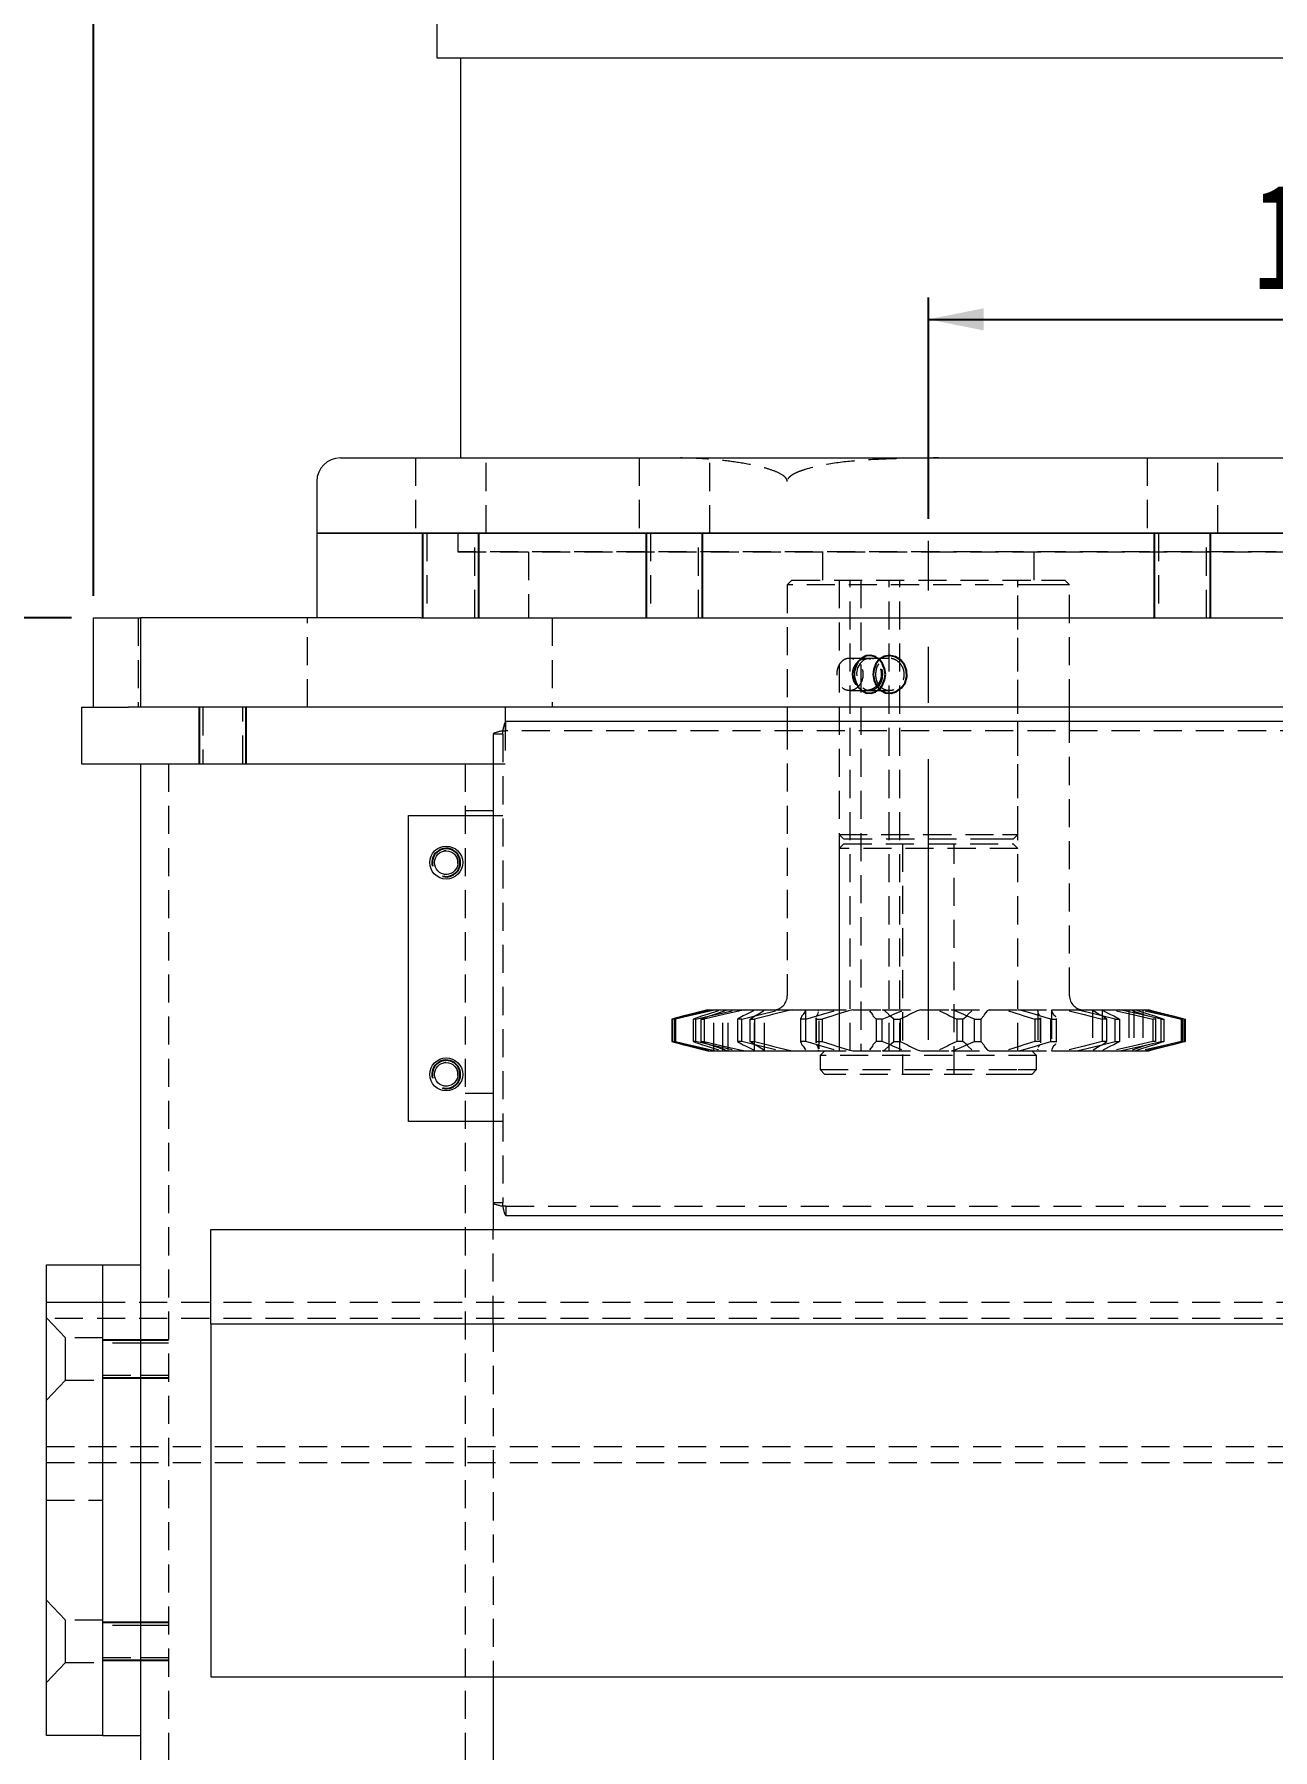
# Model space of a CAD drawing. Header units: millimetres. Extents: x 0 to 3953, y 1 to 2793.
# Drawn here: x 2744.6 to 3007.8, y 1405.1 to 1769.6 of the extents above; entities that cross this region are included whole.
import ezdxf

# ---------------------------------------------------------------- set-up
doc = ezdxf.new("R2010")
doc.units = ezdxf.units.MM
doc.header["$LTSCALE"] = 4.7
doc.linetypes.add('CENTERX2', pattern=[20.32, 12.7, -2.54, 2.54, -2.54])
doc.linetypes.add('HIDDEN', pattern=[1.905, 1.27, -0.635])
doc.layers.add('D', color=1, linetype='Continuous')
doc.layers.add('SLD-0', color=7, linetype='Continuous', lineweight=15)
doc.styles.add('SLDTEXTSTYLE1', font='TXT', dxfattribs={"width": 0.75})
doc.dimstyles.new('SLDDIMSTYLE0', dxfattribs={"dimtxt": 22.38375, "dimasz": 11.75, "dimexe": 0, "dimexo": 0.0625, "dimgap": 5.595937, "dimtad": 1, "dimrnd": 1e-09, "dimzin": 12, "dimdsep": 46, "dimtxsty": 'SLDTEXTSTYLE1', "dimsah": 1, "dimcen": 0.09, "dimadec": 0, "dimazin": 3, "dimtfac": 1, "dimtofl": 0, "dimtmove": 0, "dimatfit": 3, "dimfxl": 0, "dimfrac": 2, "dimtolj": 1, "dimtzin": 12, "dimarcsym": 0})

# ---------------------------------------------------------------- blocks, each defined once
blk = doc.blocks.new('_D_5')
at = {"layer": 'D'}
blk.add_line((3227.15, 1387.36), (2812.15, 1387.36), dxfattribs=at)
for points in [[(2812.15, 1387.36), (2823.9, 1385.01), (2823.9, 1389.71)], [(3227.15, 1387.36), (3215.4, 1389.71), (3215.4, 1385.01)]]:
    blk.add_solid(points, dxfattribs=at)
at = {"layer": 'D', "insert": (3009.51, 1416.22), "char_height": 22.384, "attachment_point": 1, "style": 'SLDTEXTSTYLE1'}
blk.add_mtext('415', dxfattribs=at)
blk = doc.blocks.new('_D_6')
at = {"layer": 'D'}
for p, q in [((2757.15, 1650.25), (2757.15, 2121.39)), ((3282.15, 1650.25), (3282.15, 2121.39)), ((3282.15, 2116.73), (2757.15, 2116.73))]:
    blk.add_line(p, q, dxfattribs=at)
for points in [[(2757.15, 2116.73), (2768.9, 2114.38), (2768.9, 2119.08)], [(3282.15, 2116.73), (3270.4, 2119.08), (3270.4, 2114.38)]]:
    blk.add_solid(points, dxfattribs=at)
at = {"layer": 'D', "insert": (2996.99, 2145.58), "char_height": 22.384, "attachment_point": 1, "style": 'SLDTEXTSTYLE1'}
blk.add_mtext('525', dxfattribs=at)
blk = doc.blocks.new('_D_7')
at = {"layer": 'D'}
for p, q in [((2934.65, 1666.65), (2934.65, 1713.67)), ((3104.65, 1606.65), (3104.65, 1713.67)), ((2934.65, 1709.02), (3104.65, 1709.02))]:
    blk.add_line(p, q, dxfattribs=at)
for points in [[(2934.65, 1709.02), (2946.4, 1706.67), (2946.4, 1711.37)], [(3104.65, 1709.02), (3092.9, 1711.37), (3092.9, 1706.67)]]:
    blk.add_solid(points, dxfattribs=at)
at = {"layer": 'D', "insert": (3003.55, 1737.87), "char_height": 22.384, "attachment_point": 1, "style": 'SLDTEXTSTYLE1'}
blk.add_mtext('170', dxfattribs=at)
blk = doc.blocks.new('_D_8')
at = {"layer": 'D'}
for p, q in [((2752.5, 1645.59), (2474.1, 1645.59)), ((2478.75, 1645.59), (2478.75, 384.59)), ((2607.5, 384.59), (2474.1, 384.59))]:
    blk.add_line(p, q, dxfattribs=at)
for points in [[(2478.75, 1645.59), (2476.4, 1633.84), (2481.1, 1633.84)], [(2478.75, 384.59), (2481.1, 396.34), (2476.4, 396.34)]]:
    blk.add_solid(points, dxfattribs=at)
at = {"layer": 'D', "insert": (2449.9, 982.01), "char_height": 22.384, "attachment_point": 1, "rotation": 90, "style": 'SLDTEXTSTYLE1'}
blk.add_mtext('1261', dxfattribs=at)

msp = doc.modelspace()

# ---------------------------------------------------------------- linework, layer by layer
at = {"color": 7, "linetype": 'Continuous', "lineweight": 15}
for p, q in [((2830.191, 1785.193), (2830.191, 1764.593)), ((2830.191, 1764.593), (3068.191, 1764.593)), ((2835.191, 1764.593), (2835.191, 1679.593)), ((2809.652, 1679.593), (3059.427, 1679.593)), ((2804.652, 1674.593), (2804.652, 1663.593)), ((2804.652, 1663.593), (2804.652, 1645.593)), ((3042.427, 1663.593), (2804.652, 1663.593)), ((2804.652, 1663.593), (2934.652, 1663.593)), ((2934.652, 1663.593), (3064.652, 1663.593)), ((2757.152, 1626.593), (2757.152, 1645.593)), ((2757.152, 1645.593), (2767.152, 1645.593)), ((2767.152, 1645.593), (2767.152, 1626.593)), ((2826.745, 1645.593), (2767.152, 1645.593)), ((2826.745, 1645.593), (2934.652, 1645.593)), ((2934.652, 1645.593), (3042.558, 1645.593)), ((2754.652, 1626.593), (2754.652, 1614.593)), ((2754.652, 1626.593), (2764.652, 1626.593)), ((2767.152, 1626.593), (2764.652, 1626.593)), ((2827.326, 1626.593), (2767.152, 1626.593)), ((2845.831, 1626.593), (2827.326, 1626.593)), ((2844.652, 1626.593), (2844.652, 1623.366)), ((3023.473, 1626.593), (2845.831, 1626.593)), ((2904.652, 1626.593), (2904.652, 1623.593)), ((2964.652, 1623.593), (2964.652, 1626.593)), ((3194.445, 1623.593), (2844.859, 1623.593)), ((2842.152, 1620.886), (2842.152, 1521.3)), ((2754.652, 1614.593), (2842.152, 1614.593)), ((2767.152, 1614.593), (2767.152, 1222.593)), ((2824.152, 1538.593), (2824.152, 1603.593)), ((2824.152, 1603.593), (2842.152, 1603.593)), ((2842.152, 1538.593), (2824.152, 1538.593)), ((2842.152, 1521.3), (2842.152, 1515.593)), ((2844.859, 1518.593), (3194.445, 1518.593)), ((2782.152, 1515.593), (3257.152, 1515.593)), ((2782.152, 1495.593), (2782.152, 1515.593)), ((2747.152, 1508.093), (2759.152, 1508.093)), ((2747.152, 1503.093), (2747.152, 1508.093)), ((2759.152, 1408.093), (2759.152, 1508.093)), ((2759.152, 1508.093), (2767.152, 1508.093)), ((2747.152, 1413.093), (2747.152, 1503.093)), ((2759.152, 1413.093), (2759.152, 1503.093)), ((2782.152, 1495.593), (3257.152, 1495.593)), ((2782.152, 1495.593), (2782.152, 1420.593)), ((2782.152, 1420.593), (3257.152, 1420.593)), ((2842.152, 1420.593), (2842.152, 1297.593)), ((2747.152, 1408.093), (2747.152, 1413.093)), ((2759.152, 1408.093), (2747.152, 1408.093)), ((2759.152, 1408.093), (2767.152, 1408.093))]:
    msp.add_line(p, q, dxfattribs=at)
at = {"color": 7, "linetype": 'HIDDEN', "lineweight": 0}
for p, q in [((2825.613, 1679.593), (2825.613, 1663.593)), ((2840.613, 1663.593), (2840.613, 1679.593)), ((2873.162, 1679.593), (2873.162, 1663.593)), ((2888.162, 1663.593), (2888.162, 1679.593)), ((2981.141, 1679.593), (2981.141, 1663.593)), ((2996.141, 1663.593), (2996.141, 1679.593)), ((2828.013, 1663.593), (2828.013, 1645.593)), ((2834.652, 1663.593), (2834.652, 1659.593)), ((2834.652, 1663.593), (2834.652, 1659.593)), ((2838.213, 1645.593), (2838.213, 1663.593)), ((2875.562, 1663.593), (2875.562, 1645.593)), ((2885.762, 1645.593), (2885.762, 1663.593)), ((2983.541, 1663.593), (2983.541, 1645.593)), ((2993.741, 1645.593), (2993.741, 1663.593)), ((3017.555, 1659.593), (2834.652, 1659.593)), ((2834.652, 1659.593), (2934.652, 1659.593)), ((2849.652, 1659.593), (2849.652, 1645.593)), ((2912.152, 1659.593), (2912.152, 1653.593)), ((2934.652, 1659.593), (3034.652, 1659.593)), ((2957.152, 1653.593), (2957.152, 1659.593)), ((2905.652, 1653.593), (2904.652, 1652.593)), ((2959.523, 1652.593), (2904.652, 1652.593)), ((2904.652, 1652.593), (2904.652, 1626.593)), ((2905.652, 1653.593), (2958.694, 1653.593)), ((2915.652, 1653.593), (2915.652, 1553.593)), ((2915.652, 1653.593), (2915.652, 1599.593)), ((2918.036, 1553.593), (2918.036, 1653.593)), ((2920.256, 1653.593), (2920.256, 1553.593)), ((2926.327, 1553.593), (2926.327, 1653.593)), ((2928.547, 1553.593), (2928.547, 1653.593)), ((2953.652, 1553.593), (2953.652, 1653.593)), ((2953.652, 1599.593), (2953.652, 1653.593)), ((2958.694, 1653.593), (2963.652, 1653.593)), ((2964.652, 1652.593), (2959.523, 1652.593)), ((2964.652, 1652.593), (2963.652, 1653.593)), ((2964.652, 1626.593), (2964.652, 1652.593)), ((2766.652, 1645.593), (2766.652, 1626.593)), ((2802.652, 1626.593), (2802.652, 1645.593)), ((2854.652, 1645.593), (2854.652, 1626.593)), ((2922.182, 1636.993), (2917.876, 1636.993)), ((2926.326, 1636.993), (2922.182, 1636.993)), ((2917.876, 1630.193), (2922.182, 1630.193)), ((2922.182, 1630.193), (2926.323, 1630.193)), ((2780.402, 1626.593), (2780.402, 1614.593)), ((2788.902, 1614.593), (2788.902, 1626.593)), ((2844.652, 1623.366), (2844.652, 1614.593)), ((2844.859, 1621.593), (2844.859, 1623.593)), ((2904.652, 1623.593), (2904.652, 1565.305)), ((2964.652, 1565.305), (2964.652, 1623.593)), ((2844.152, 1620.886), (2842.152, 1620.886)), ((2844.152, 1621.593), (2844.859, 1621.593)), ((2844.152, 1620.886), (2844.152, 1621.593)), ((2844.152, 1620.886), (2844.152, 1521.3)), ((3194.445, 1621.593), (2844.859, 1621.593)), ((2773.152, 1614.593), (2773.152, 1159.632)), ((2836.152, 1614.593), (2836.152, 447.593)), ((2842.152, 1614.593), (2844.652, 1614.593)), ((2842.152, 1604.593), (2836.152, 1604.593)), ((2842.152, 1603.593), (2844.152, 1603.593)), ((2915.652, 1599.593), (2950.403, 1599.593)), ((2915.652, 1599.593), (2916.652, 1598.593)), ((2916.652, 1597.593), (2915.652, 1596.593)), ((2953.652, 1596.593), (2915.652, 1596.593)), ((2915.652, 1596.593), (2915.652, 1553.593)), ((2949.574, 1598.593), (2916.652, 1598.593)), ((2916.652, 1597.593), (2952.652, 1597.593)), ((2929.152, 1597.593), (2929.152, 1548.593)), ((2940.152, 1548.593), (2940.152, 1597.593)), ((2952.652, 1598.593), (2949.574, 1598.593)), ((2950.403, 1599.593), (2953.652, 1599.593)), ((2952.652, 1598.593), (2953.652, 1599.593)), ((2953.652, 1596.593), (2952.652, 1597.593)), ((2953.652, 1553.593), (2953.652, 1596.593)), ((2831.652, 1591.143), (2832.345, 1591.109)), ((2882.685, 1561), (2880.106, 1560.321)), ((2880.106, 1560.321), (2880.106, 1555.577)), ((2880.268, 1560.321), (2880.106, 1560.321)), ((2880.268, 1560.321), (2883.146, 1561)), ((2880.268, 1555.577), (2880.268, 1560.321)), ((2880.66, 1560.321), (2883.124, 1561)), ((2880.66, 1560.321), (2880.912, 1560.321)), ((2880.66, 1555.577), (2880.66, 1560.321)), ((2883.846, 1561), (2880.912, 1560.321)), ((2880.912, 1560.321), (2880.912, 1555.577)), ((2883.865, 1561.304), (2882.685, 1561)), ((2883.124, 1561), (2884.269, 1561.304)), ((2883.146, 1561), (2884.399, 1561.304)), ((2885.106, 1561.304), (2883.846, 1561)), ((2886.944, 1562.099), (2883.865, 1561.304)), ((2884.269, 1561.304), (2887.225, 1562.099)), ((2884.399, 1561.304), (2887.79, 1562.099)), ((2886.611, 1561), (2884.639, 1560.321)), ((2884.639, 1560.321), (2884.639, 1555.577)), ((2885.199, 1560.321), (2884.639, 1560.321)), ((2888.55, 1562.099), (2885.106, 1561.304)), ((2885.199, 1560.321), (2888.211, 1561)), ((2885.199, 1555.577), (2885.199, 1560.321)), ((2886.337, 1560.321), (2888.145, 1561)), ((2886.337, 1560.321), (2886.979, 1560.321)), ((2886.337, 1555.577), (2886.337, 1560.321)), ((2887.595, 1561.304), (2886.611, 1561)), ((2887.74, 1562.305), (2886.944, 1562.099)), ((2889.98, 1561), (2886.979, 1560.321)), ((2886.979, 1560.321), (2886.979, 1555.577)), ((2887.225, 1562.099), (2887.969, 1562.305)), ((2890.009, 1562.099), (2887.595, 1561.304)), ((2887.74, 1562.305), (2887.969, 1562.305)), ((2887.969, 1562.305), (2889.528, 1562.305)), ((2888.145, 1561), (2889.071, 1561.304)), ((2888.211, 1561), (2889.449, 1561.304)), ((2889.528, 1562.305), (2888.55, 1562.099)), ((2889.049, 1553.593), (2889.049, 1562.305)), ((2889.071, 1561.304), (2891.302, 1562.099)), ((2889.449, 1561.304), (2892.942, 1562.099)), ((2889.528, 1562.305), (2891.772, 1562.305)), ((2891.198, 1561.304), (2889.98, 1561)), ((2890.984, 1553.593), (2890.984, 1562.305)), ((2894.668, 1562.099), (2891.198, 1561.304)), ((2891.302, 1562.099), (2891.772, 1562.305)), ((2891.772, 1562.305), (2895.733, 1562.305)), ((2892.078, 1553.593), (2892.078, 1562.305)), ((2895.24, 1561), (2894.068, 1560.321)), ((2894.068, 1560.321), (2894.068, 1555.577)), ((2894.971, 1560.321), (2894.068, 1560.321)), ((2895.733, 1562.305), (2894.668, 1562.099)), ((2894.971, 1560.321), (2897.821, 1561)), ((2894.971, 1555.577), (2894.971, 1560.321)), ((2895.931, 1561.304), (2895.24, 1561)), ((2895.733, 1562.305), (2899.772, 1562.305)), ((2897.443, 1562.099), (2895.931, 1561.304)), ((2896.743, 1560.321), (2897.719, 1561)), ((2896.743, 1560.321), (2897.712, 1560.321)), ((2896.743, 1555.577), (2896.743, 1560.321)), ((2897.693, 1553.593), (2897.693, 1562.305)), ((2900.487, 1561), (2897.712, 1560.321)), ((2897.712, 1560.321), (2897.712, 1555.577)), ((2897.719, 1561), (2898.334, 1561.304)), ((2897.821, 1561), (2898.923, 1561.304)), ((2898.334, 1561.304), (2899.623, 1562.099)), ((2898.923, 1561.304), (2902.177, 1562.099)), ((2899.623, 1562.099), (2899.772, 1562.305)), ((2899.772, 1562.305), (2905.748, 1562.305)), ((2899.775, 1553.593), (2899.775, 1562.305)), ((2901.543, 1561.304), (2900.487, 1561)), ((2904.7, 1562.099), (2901.543, 1561.304)), ((2905.748, 1562.305), (2904.7, 1562.099)), ((2905.748, 1562.305), (2911.186, 1562.305)), ((2907.431, 1560.498), (2907.431, 1555.4)), ((2907.469, 1560.321), (2907.469, 1555.577)), ((2908.628, 1560.321), (2907.469, 1560.321)), ((2907.726, 1561), (2907.536, 1560.498)), ((2908.057, 1561.304), (2907.726, 1561)), ((2908.52, 1562.099), (2908.057, 1561.304)), ((2908.52, 1562.099), (2908.52, 1553.799)), ((2908.628, 1560.321), (2911.037, 1561)), ((2908.628, 1555.577), (2908.628, 1560.321)), ((2910.747, 1560.631), (2910.747, 1555.267)), ((2910.86, 1560.321), (2910.882, 1560.631)), ((2910.86, 1560.321), (2912.061, 1560.321)), ((2910.86, 1555.577), (2910.86, 1560.321)), ((2910.908, 1561), (2911.153, 1561.304)), ((2911.037, 1561), (2911.894, 1561.304)), ((2911.153, 1561.304), (2911.315, 1561.89)), ((2911.373, 1562.099), (2911.186, 1562.305)), ((2911.186, 1562.305), (2918.592, 1562.305)), ((2911.405, 1554.008), (2911.405, 1561.89)), ((2911.894, 1561.304), (2914.591, 1562.099)), ((2914.338, 1561), (2912.061, 1560.321)), ((2912.061, 1560.321), (2912.061, 1555.577)), ((2915.129, 1561.304), (2914.338, 1561)), ((2917.664, 1562.099), (2915.129, 1561.304)), ((2918.592, 1562.305), (2917.664, 1562.099)), ((2918.592, 1562.305), (2924.898, 1562.305)), ((2922.154, 1562.099), (2922.786, 1561.304)), ((2922.786, 1561.304), (2922.848, 1561)), ((2922.848, 1561), (2923.531, 1560.321)), ((2923.531, 1560.321), (2923.531, 1555.577)), ((2924.832, 1560.321), (2923.531, 1560.321)), ((2924.832, 1560.321), (2926.564, 1561)), ((2924.832, 1555.577), (2924.832, 1560.321)), ((2925.401, 1562.099), (2924.898, 1562.305)), ((2924.898, 1562.305), (2933.008, 1562.305)), ((2926.271, 1561.304), (2925.401, 1562.099)), ((2926.421, 1561), (2926.271, 1561.304)), ((2927.307, 1560.321), (2926.421, 1561)), ((2926.564, 1561), (2927.093, 1561.304)), ((2927.093, 1561.304), (2928.969, 1562.099)), ((2927.307, 1560.321), (2928.622, 1560.321)), ((2927.307, 1555.577), (2927.307, 1560.321)), ((2930.178, 1561), (2928.622, 1560.321)), ((2928.622, 1560.321), (2928.622, 1555.577)), ((2930.626, 1561.304), (2930.178, 1561)), ((2932.291, 1562.099), (2930.626, 1561.304)), ((2933.008, 1562.305), (2932.291, 1562.099)), ((2933.008, 1562.305), (2939.564, 1562.305)), ((2937.012, 1562.099), (2938.678, 1561.304)), ((2938.678, 1561.304), (2939.126, 1561)), ((2939.126, 1561), (2940.681, 1560.321)), ((2940.335, 1562.099), (2939.564, 1562.305)), ((2939.564, 1562.305), (2947.585, 1562.305)), ((2942.21, 1561.304), (2940.335, 1562.099)), ((2940.681, 1560.321), (2940.681, 1555.577)), ((2941.997, 1560.321), (2940.681, 1560.321)), ((2941.997, 1560.321), (2942.882, 1561)), ((2941.997, 1555.577), (2941.997, 1560.321)), ((2942.74, 1561), (2942.21, 1561.304)), ((2944.472, 1560.321), (2942.74, 1561)), ((2942.882, 1561), (2943.032, 1561.304)), ((2943.032, 1561.304), (2943.903, 1562.099)), ((2944.472, 1560.321), (2945.773, 1560.321)), ((2944.472, 1555.577), (2944.472, 1560.321)), ((2946.455, 1561), (2945.773, 1560.321)), ((2945.773, 1560.321), (2945.773, 1555.577)), ((2946.517, 1561.304), (2946.455, 1561)), ((2947.149, 1562.099), (2946.517, 1561.304)), ((2947.585, 1562.305), (2947.149, 1562.099)), ((2947.585, 1562.305), (2953.749, 1562.305)), ((2951.639, 1562.099), (2954.174, 1561.304)), ((2954.712, 1562.099), (2953.749, 1562.305)), ((2953.749, 1562.305), (2960.896, 1562.305)), ((2954.174, 1561.304), (2954.965, 1561)), ((2957.409, 1561.304), (2954.712, 1562.099)), ((2954.965, 1561), (2957.242, 1560.321)), ((2957.242, 1560.321), (2957.242, 1555.577)), ((2958.443, 1560.321), (2957.242, 1560.321)), ((2958.267, 1561), (2957.409, 1561.304)), ((2957.898, 1561.89), (2957.898, 1554.008)), ((2957.988, 1561.89), (2957.931, 1562.099)), ((2958.151, 1561.304), (2958.082, 1561.552)), ((2958.396, 1561), (2958.151, 1561.304)), ((2960.676, 1560.321), (2958.267, 1561)), ((2958.443, 1560.321), (2958.421, 1560.631)), ((2958.443, 1555.577), (2958.443, 1560.321)), ((2958.556, 1555.267), (2958.556, 1560.631)), ((2960.676, 1560.321), (2961.835, 1560.321)), ((2960.676, 1555.577), (2960.676, 1560.321)), ((2960.896, 1562.305), (2960.783, 1562.099)), ((2960.783, 1562.099), (2961.247, 1561.304)), ((2960.783, 1562.099), (2960.783, 1553.799)), ((2960.896, 1562.305), (2966.065, 1562.305)), ((2961.247, 1561.304), (2961.577, 1561)), ((2961.577, 1561), (2961.644, 1560.826)), ((2961.767, 1560.498), (2961.835, 1560.321)), ((2961.835, 1560.321), (2961.835, 1555.577)), ((2961.872, 1555.4), (2961.872, 1560.498)), ((2964.603, 1562.099), (2967.76, 1561.304)), ((2967.126, 1562.099), (2966.065, 1562.305)), ((2966.065, 1562.305), (2971.638, 1562.305)), ((2970.381, 1561.304), (2967.126, 1562.099)), ((2967.76, 1561.304), (2968.816, 1561)), ((2968.816, 1561), (2971.591, 1560.321)), ((2969.529, 1562.305), (2969.529, 1553.593)), ((2970.969, 1561.304), (2969.68, 1562.099)), ((2971.482, 1561), (2970.381, 1561.304)), ((2971.585, 1561), (2970.969, 1561.304)), ((2974.332, 1560.321), (2971.482, 1561)), ((2972.56, 1560.321), (2971.585, 1561)), ((2971.591, 1560.321), (2971.591, 1555.577)), ((2972.56, 1560.321), (2971.591, 1560.321)), ((2971.61, 1562.305), (2971.61, 1553.593)), ((2971.638, 1562.305), (2971.86, 1562.099)), ((2971.638, 1562.305), (2975.306, 1562.305)), ((2971.86, 1562.099), (2973.373, 1561.304)), ((2972.56, 1555.577), (2972.56, 1560.321)), ((2973.373, 1561.304), (2974.064, 1561)), ((2974.064, 1561), (2975.236, 1560.321)), ((2974.332, 1560.321), (2975.236, 1560.321)), ((2974.332, 1555.577), (2974.332, 1560.321)), ((2974.635, 1562.099), (2978.105, 1561.304)), ((2975.236, 1560.321), (2975.236, 1555.577)), ((2976.361, 1562.099), (2975.306, 1562.305)), ((2975.306, 1562.305), (2978.759, 1562.305)), ((2979.855, 1561.304), (2976.361, 1562.099)), ((2977.225, 1562.305), (2977.225, 1553.593)), ((2980.232, 1561.304), (2978.001, 1562.099)), ((2978.105, 1561.304), (2979.323, 1561)), ((2978.319, 1562.305), (2978.319, 1553.593)), ((2978.739, 1562.305), (2980.567, 1562.305)), ((2978.759, 1562.305), (2979.295, 1562.099)), ((2979.295, 1562.099), (2981.709, 1561.304)), ((2979.323, 1561), (2982.324, 1560.321)), ((2981.093, 1561), (2979.855, 1561.304)), ((2981.158, 1561), (2980.232, 1561.304)), ((2980.254, 1562.305), (2980.254, 1553.593)), ((2981.513, 1562.099), (2980.567, 1562.305)), ((2980.567, 1562.305), (2981.563, 1562.305)), ((2980.754, 1562.099), (2984.197, 1561.304)), ((2984.104, 1560.321), (2981.093, 1561)), ((2982.078, 1562.099), (2981.334, 1562.305)), ((2984.904, 1561.304), (2981.513, 1562.099)), ((2981.563, 1562.305), (2982.359, 1562.099)), ((2981.709, 1561.304), (2982.692, 1561)), ((2985.034, 1561.304), (2982.078, 1562.099)), ((2982.324, 1560.321), (2982.324, 1555.577)), ((2982.967, 1560.321), (2982.324, 1560.321)), ((2982.359, 1562.099), (2985.439, 1561.304)), ((2982.692, 1561), (2984.664, 1560.321)), ((2982.967, 1555.577), (2982.967, 1560.321)), ((2984.104, 1560.321), (2984.664, 1560.321)), ((2984.104, 1555.577), (2984.104, 1560.321)), ((2984.197, 1561.304), (2985.457, 1561)), ((2984.664, 1560.321), (2984.664, 1555.577)), ((2986.157, 1561), (2984.904, 1561.304)), ((2986.179, 1561), (2985.034, 1561.304)), ((2985.439, 1561.304), (2986.618, 1561)), ((2985.457, 1561), (2988.391, 1560.321)), ((2989.036, 1560.321), (2986.157, 1561)), ((2986.618, 1561), (2989.197, 1560.321)), ((2988.644, 1560.321), (2988.391, 1560.321)), ((2988.391, 1560.321), (2988.391, 1555.577)), ((2988.644, 1555.577), (2988.644, 1560.321)), ((2989.036, 1560.321), (2989.197, 1560.321)), ((2989.036, 1555.577), (2989.036, 1560.321)), ((2989.197, 1560.321), (2989.197, 1555.577)), ((2880.106, 1555.577), (2882.685, 1554.897)), ((2880.268, 1555.577), (2880.106, 1555.577)), ((2883.146, 1554.897), (2880.268, 1555.577)), ((2883.124, 1554.897), (2880.66, 1555.577)), ((2880.66, 1555.577), (2880.912, 1555.577)), ((2880.912, 1555.577), (2883.846, 1554.897)), ((2882.685, 1554.897), (2883.865, 1554.594)), ((2884.269, 1554.594), (2883.124, 1554.897)), ((2884.399, 1554.594), (2883.146, 1554.897)), ((2883.846, 1554.897), (2885.106, 1554.594)), ((2883.865, 1554.594), (2886.944, 1553.799)), ((2887.225, 1553.799), (2884.269, 1554.594)), ((2887.79, 1553.799), (2884.399, 1554.594)), ((2884.639, 1555.577), (2886.611, 1554.897)), ((2885.199, 1555.577), (2884.639, 1555.577)), ((2885.106, 1554.594), (2888.55, 1553.799)), ((2888.211, 1554.897), (2885.199, 1555.577)), ((2888.145, 1554.897), (2886.337, 1555.577)), ((2886.337, 1555.577), (2886.979, 1555.577)), ((2886.611, 1554.897), (2887.595, 1554.594)), ((2886.944, 1553.799), (2887.74, 1553.593)), ((2886.979, 1555.577), (2889.98, 1554.897)), ((2887.969, 1553.593), (2887.225, 1553.799)), ((2887.595, 1554.594), (2890.009, 1553.799)), ((2887.74, 1553.593), (2887.969, 1553.593)), ((2887.969, 1553.593), (2889.528, 1553.593)), ((2889.071, 1554.594), (2888.145, 1554.897)), ((2889.449, 1554.594), (2888.211, 1554.897)), ((2888.55, 1553.799), (2889.528, 1553.593)), ((2891.302, 1553.799), (2889.071, 1554.594)), ((2892.942, 1553.799), (2889.449, 1554.594)), ((2889.528, 1553.593), (2891.772, 1553.593)), ((2889.98, 1554.897), (2891.198, 1554.594)), ((2891.198, 1554.594), (2894.668, 1553.799)), ((2891.772, 1553.593), (2891.302, 1553.799)), ((2891.772, 1553.593), (2895.733, 1553.593)), ((2894.068, 1555.577), (2895.24, 1554.897)), ((2894.971, 1555.577), (2894.068, 1555.577)), ((2894.668, 1553.799), (2895.733, 1553.593)), ((2897.821, 1554.897), (2894.971, 1555.577)), ((2895.24, 1554.897), (2895.931, 1554.594)), ((2895.733, 1553.593), (2899.772, 1553.593)), ((2895.931, 1554.594), (2897.443, 1553.799)), ((2897.719, 1554.897), (2896.743, 1555.577)), ((2896.743, 1555.577), (2897.712, 1555.577)), ((2897.712, 1555.577), (2900.487, 1554.897)), ((2898.334, 1554.594), (2897.719, 1554.897)), ((2898.923, 1554.594), (2897.821, 1554.897)), ((2899.623, 1553.799), (2898.334, 1554.594)), ((2902.177, 1553.799), (2898.923, 1554.594)), ((2899.772, 1553.593), (2899.623, 1553.799)), ((2899.772, 1553.593), (2905.748, 1553.593)), ((2900.487, 1554.897), (2901.543, 1554.594)), ((2901.543, 1554.594), (2904.7, 1553.799)), ((2904.7, 1553.799), (2905.748, 1553.593)), ((2905.748, 1553.593), (2911.186, 1553.593)), ((2908.628, 1555.577), (2907.469, 1555.577)), ((2907.536, 1555.4), (2907.726, 1554.897)), ((2907.726, 1554.897), (2908.057, 1554.594)), ((2908.057, 1554.594), (2908.52, 1553.799)), ((2911.037, 1554.897), (2908.628, 1555.577)), ((2910.882, 1555.267), (2910.86, 1555.577)), ((2910.86, 1555.577), (2912.061, 1555.577)), ((2911.153, 1554.594), (2910.908, 1554.897)), ((2911.894, 1554.594), (2911.037, 1554.897)), ((2911.315, 1554.008), (2911.153, 1554.594)), ((2911.186, 1553.593), (2911.373, 1553.799)), ((2911.186, 1553.593), (2918.592, 1553.593)), ((2912.652, 1553.593), (2911.652, 1552.593)), ((2914.591, 1553.799), (2911.894, 1554.594)), ((2912.061, 1555.577), (2914.338, 1554.897)), ((2914.338, 1554.897), (2915.129, 1554.594)), ((2915.129, 1554.594), (2917.664, 1553.799)), ((2917.664, 1553.799), (2918.592, 1553.593)), ((2918.592, 1553.593), (2924.898, 1553.593)), ((2922.786, 1554.594), (2922.154, 1553.799)), ((2922.848, 1554.897), (2922.786, 1554.594)), ((2923.531, 1555.577), (2922.848, 1554.897)), ((2924.832, 1555.577), (2923.531, 1555.577)), ((2926.564, 1554.897), (2924.832, 1555.577)), ((2924.898, 1553.593), (2925.401, 1553.799)), ((2924.898, 1553.593), (2933.008, 1553.593)), ((2925.401, 1553.799), (2926.271, 1554.594)), ((2926.271, 1554.594), (2926.421, 1554.897)), ((2926.421, 1554.897), (2927.307, 1555.577)), ((2927.093, 1554.594), (2926.564, 1554.897)), ((2928.969, 1553.799), (2927.093, 1554.594)), ((2927.307, 1555.577), (2928.622, 1555.577)), ((2928.622, 1555.577), (2930.178, 1554.897)), ((2930.178, 1554.897), (2930.626, 1554.594)), ((2930.626, 1554.594), (2932.291, 1553.799)), ((2932.291, 1553.799), (2933.008, 1553.593)), ((2933.008, 1553.593), (2939.564, 1553.593)), ((2938.678, 1554.594), (2937.012, 1553.799)), ((2939.126, 1554.897), (2938.678, 1554.594)), ((2940.681, 1555.577), (2939.126, 1554.897)), ((2939.564, 1553.593), (2940.335, 1553.799)), ((2939.564, 1553.593), (2947.585, 1553.593)), ((2940.335, 1553.799), (2942.21, 1554.594)), ((2941.997, 1555.577), (2940.681, 1555.577)), ((2942.882, 1554.897), (2941.997, 1555.577)), ((2942.21, 1554.594), (2942.74, 1554.897)), ((2942.74, 1554.897), (2944.472, 1555.577)), ((2943.032, 1554.594), (2942.882, 1554.897)), ((2943.903, 1553.799), (2943.032, 1554.594)), ((2944.472, 1555.577), (2945.773, 1555.577)), ((2945.773, 1555.577), (2946.455, 1554.897)), ((2946.455, 1554.897), (2946.517, 1554.594)), ((2946.517, 1554.594), (2947.149, 1553.799)), ((2947.149, 1553.799), (2947.585, 1553.593)), ((2947.585, 1553.593), (2953.749, 1553.593)), ((2954.174, 1554.594), (2951.639, 1553.799)), ((2953.749, 1553.593), (2954.712, 1553.799)), ((2953.749, 1553.593), (2960.896, 1553.593)), ((2954.965, 1554.897), (2954.174, 1554.594)), ((2954.712, 1553.799), (2957.409, 1554.594)), ((2957.242, 1555.577), (2954.965, 1554.897)), ((2957.652, 1552.593), (2956.652, 1553.593)), ((2958.443, 1555.577), (2957.242, 1555.577)), ((2957.409, 1554.594), (2958.267, 1554.897)), ((2957.931, 1553.799), (2957.988, 1554.008)), ((2958.082, 1554.345), (2958.151, 1554.594)), ((2958.151, 1554.594), (2958.396, 1554.897)), ((2958.267, 1554.897), (2960.676, 1555.577)), ((2960.676, 1555.577), (2961.835, 1555.577)), ((2961.247, 1554.594), (2960.783, 1553.799)), ((2960.783, 1553.799), (2960.896, 1553.593)), ((2960.896, 1553.593), (2966.065, 1553.593)), ((2961.577, 1554.897), (2961.247, 1554.594)), ((2961.644, 1555.072), (2961.577, 1554.897)), ((2961.835, 1555.577), (2961.767, 1555.4)), ((2967.76, 1554.594), (2964.603, 1553.799)), ((2966.065, 1553.593), (2967.126, 1553.799)), ((2966.065, 1553.593), (2971.638, 1553.593)), ((2967.126, 1553.799), (2970.381, 1554.594)), ((2968.816, 1554.897), (2967.76, 1554.594)), ((2971.591, 1555.577), (2968.816, 1554.897)), ((2969.68, 1553.799), (2970.969, 1554.594)), ((2970.381, 1554.594), (2971.482, 1554.897)), ((2970.969, 1554.594), (2971.585, 1554.897)), ((2971.482, 1554.897), (2974.332, 1555.577)), ((2971.585, 1554.897), (2972.56, 1555.577)), ((2972.56, 1555.577), (2971.591, 1555.577)), ((2971.86, 1553.799), (2971.638, 1553.593)), ((2971.638, 1553.593), (2975.306, 1553.593)), ((2973.373, 1554.594), (2971.86, 1553.799)), ((2974.064, 1554.897), (2973.373, 1554.594)), ((2975.236, 1555.577), (2974.064, 1554.897)), ((2974.332, 1555.577), (2975.236, 1555.577)), ((2978.105, 1554.594), (2974.635, 1553.799)), ((2975.306, 1553.593), (2976.361, 1553.799)), ((2975.306, 1553.593), (2978.759, 1553.593)), ((2976.361, 1553.799), (2979.855, 1554.594)), ((2978.001, 1553.799), (2980.232, 1554.594)), ((2979.323, 1554.897), (2978.105, 1554.594)), ((2979.295, 1553.799), (2978.759, 1553.593)), ((2978.759, 1553.593), (2980.567, 1553.593)), ((2981.709, 1554.594), (2979.295, 1553.799)), ((2982.324, 1555.577), (2979.323, 1554.897)), ((2979.855, 1554.594), (2981.093, 1554.897)), ((2980.232, 1554.594), (2981.158, 1554.897)), ((2980.567, 1553.593), (2981.513, 1553.799)), ((2980.567, 1553.593), (2981.563, 1553.593)), ((2984.197, 1554.594), (2980.754, 1553.799)), ((2981.093, 1554.897), (2984.104, 1555.577)), ((2981.334, 1553.593), (2982.078, 1553.799)), ((2981.513, 1553.799), (2984.904, 1554.594)), ((2982.359, 1553.799), (2981.563, 1553.593)), ((2982.692, 1554.897), (2981.709, 1554.594)), ((2982.078, 1553.799), (2985.034, 1554.594)), ((2982.967, 1555.577), (2982.324, 1555.577)), ((2985.439, 1554.594), (2982.359, 1553.799)), ((2984.664, 1555.577), (2982.692, 1554.897)), ((2984.104, 1555.577), (2984.664, 1555.577)), ((2985.457, 1554.897), (2984.197, 1554.594)), ((2984.904, 1554.594), (2986.157, 1554.897)), ((2985.034, 1554.594), (2986.179, 1554.897)), ((2986.618, 1554.897), (2985.439, 1554.594)), ((2988.391, 1555.577), (2985.457, 1554.897)), ((2986.157, 1554.897), (2989.036, 1555.577)), ((2989.197, 1555.577), (2986.618, 1554.897)), ((2988.644, 1555.577), (2988.391, 1555.577)), ((2989.036, 1555.577), (2989.197, 1555.577)), ((2957.652, 1552.593), (2911.652, 1552.593)), ((2911.652, 1552.593), (2911.652, 1549.593)), ((2911.652, 1549.593), (2953.72, 1549.593)), ((2911.652, 1549.593), (2912.652, 1548.593)), ((2953.72, 1549.593), (2957.652, 1549.593)), ((2956.652, 1548.593), (2957.652, 1549.593)), ((2957.652, 1549.593), (2957.652, 1552.593)), ((2831.652, 1546.143), (2832.345, 1546.109)), ((2952.891, 1548.593), (2912.652, 1548.593)), ((2956.652, 1548.593), (2952.891, 1548.593)), ((2836.152, 1544.593), (2842.152, 1544.593)), ((2844.152, 1538.593), (2842.152, 1538.593)), ((2844.152, 1521.3), (2842.152, 1521.3)), ((2844.152, 1520.593), (2844.152, 1521.3)), ((2844.859, 1520.593), (2844.152, 1520.593)), ((2844.859, 1520.593), (2844.859, 1518.593)), ((2844.859, 1520.593), (3194.445, 1520.593)), ((2842.152, 1495.593), (2842.152, 1515.593)), ((2759.152, 1500.093), (2747.152, 1500.093)), ((3292.152, 1500.093), (2747.152, 1500.093)), ((2751.256, 1492.593), (2747.152, 1496.843)), ((3292.152, 1496.693), (2747.152, 1496.693)), ((2842.152, 1495.593), (2842.152, 1420.593)), ((2751.256, 1488.093), (2751.256, 1492.593)), ((2759.152, 1492.593), (2751.256, 1492.593)), ((2767.152, 1491.493), (2759.152, 1491.493)), ((2773.152, 1491.493), (2767.152, 1491.493)), ((2751.256, 1483.593), (2751.256, 1488.093)), ((2747.152, 1479.343), (2751.256, 1483.593)), ((2751.256, 1483.593), (2759.152, 1483.593)), ((2759.152, 1484.693), (2767.152, 1484.693)), ((2767.152, 1484.693), (2773.152, 1484.693)), ((2747.152, 1469.493), (3292.152, 1469.493)), ((2747.152, 1466.093), (2759.152, 1466.093)), ((2747.152, 1466.093), (3292.152, 1466.093)), ((2747.152, 1458.093), (2759.152, 1458.093)), ((2751.256, 1432.593), (2747.152, 1436.843)), ((2751.256, 1428.093), (2751.256, 1432.593)), ((2759.152, 1432.593), (2751.256, 1432.593)), ((2767.152, 1431.493), (2759.152, 1431.493)), ((2773.152, 1431.493), (2767.152, 1431.493)), ((2751.256, 1423.593), (2751.256, 1428.093)), ((2747.152, 1419.343), (2751.256, 1423.593)), ((2751.256, 1423.593), (2759.152, 1423.593)), ((2759.152, 1424.693), (2767.152, 1424.693)), ((2767.152, 1424.693), (2773.152, 1424.693))]:
    msp.add_line(p, q, dxfattribs=at)
at = {"color": 7, "linetype": 'HIDDEN', "lineweight": 0, "flags": 128}
msp.add_lwpolyline([(2922.182, 1630.193), (2923.097, 1630.377), (2923.913, 1630.91), (2924.541, 1631.733), (2924.914, 1632.758), (2924.991, 1633.874), (2924.763, 1634.959), (2924.255, 1635.896), (2923.523, 1636.583), (2922.646, 1636.946), (2921.718, 1636.946), (2920.84, 1636.583), (2920.108, 1635.896), (2919.6, 1634.959), (2919.373, 1633.874), (2919.449, 1632.758), (2919.822, 1631.733), (2920.45, 1630.91), (2921.266, 1630.377), (2922.182, 1630.193)], dxfattribs=at)
at = {"color": 7, "linetype": 'Continuous', "lineweight": 15}
for centre, radius in [((2832.152, 1593.593), 3.5), ((2832.152, 1593.593), 2.5), ((2832.152, 1548.593), 3.5), ((2832.152, 1548.593), 2.5)]:
    msp.add_circle(centre, radius, dxfattribs=at)
msp.add_arc((2809.652, 1674.593), 5, 90, 180, dxfattribs=at)
at = {"color": 7, "linetype": 'HIDDEN', "lineweight": 0}
for centre, start, end in [((2901.652, 1565.305), 270, 0), ((2967.652, 1565.305), 180, 270)]:
    msp.add_arc(centre, 3, start, end, dxfattribs=at)
for points, knots in [([(2904.634, 1674.593), (2904.623, 1674.697), (2904.598, 1674.937), (2904.348, 1675.358), (2903.491, 1676.141), (2901.735, 1676.893), (2899.362, 1677.627), (2895.981, 1678.353), (2891.587, 1679.018), (2886.248, 1679.499), (2882.725, 1679.561), (2880.959, 1679.593)], [0, 0, 0, 0, 0.010929, 0.0251682, 0.0511665, 0.1381731, 0.2384311, 0.338822, 0.5428063, 0.7707172, 1, 1, 1, 1]), ([(2936.815, 1679.579), (2933.774, 1679.544), (2928.503, 1679.484), (2921.132, 1679.162), (2914.673, 1678.575), (2909.998, 1677.629), (2907.191, 1676.709), (2906.082, 1676.215), (2905.334, 1675.758), (2904.865, 1675.272), (2904.662, 1674.919), (2904.641, 1674.676), (2904.634, 1674.593)], [0, 0, 0, 0, 0.2665172, 0.4621109, 0.6578351, 0.8525114, 0.8991257, 0.9315226, 0.9652373, 0.9789216, 0.9927578, 1, 1, 1, 1]), ([(2917.876, 1630.193), (2917.562, 1630.23), (2916.936, 1630.305), (2916.128, 1630.887), (2915.524, 1631.746), (2915.182, 1632.822), (2915.133, 1633.982), (2915.378, 1635.095), (2915.897, 1636.04), (2916.645, 1636.714), (2917.552, 1637.036), (2918.517, 1636.97), (2919.431, 1636.528), (2920.187, 1635.756), (2920.687, 1634.739), (2920.861, 1633.593), (2920.687, 1632.45), (2920.19, 1631.435), (2919.436, 1630.665), (2918.618, 1630.252), (2918.088, 1630.21), (2917.876, 1630.193)], [0, 0, 0, 0, 0.0534547, 0.1069006, 0.1605609, 0.2143664, 0.2679351, 0.3212592, 0.3747068, 0.4284573, 0.4822162, 0.5356796, 0.5890037, 0.6425557, 0.6963555, 0.7500349, 0.8034109, 0.8567745, 0.910434, 0.9642394, 1, 1, 1, 1]), ([(2918.529, 1633.593), (2918.561, 1633.212), (2918.624, 1632.45), (2919.121, 1631.435), (2919.863, 1630.66), (2920.809, 1630.214), (2921.848, 1630.15), (2922.864, 1630.471), (2923.743, 1631.14), (2924.376, 1632.087), (2924.682, 1633.205), (2924.62, 1634.364), (2924.2, 1635.434), (2923.477, 1636.299), (2922.538, 1636.863), (2921.497, 1637.058), (2920.48, 1636.863), (2919.593, 1636.304), (2918.931, 1635.44), (2918.58, 1634.483), (2918.544, 1633.847), (2918.529, 1633.593)], [0, 0, 0, 0, 0.0534519, 0.1069001, 0.1605614, 0.2143648, 0.267935, 0.321261, 0.3747101, 0.4284583, 0.482219, 0.5356844, 0.5890001, 0.6425549, 0.6963574, 0.7500329, 0.8034093, 0.8567771, 0.910434, 0.9642409, 1, 1, 1, 1]), ([(2923.401, 1633.593), (2923.431, 1633.972), (2923.492, 1634.729), (2923.967, 1635.74), (2924.686, 1636.517), (2925.617, 1636.967), (2926.652, 1637.037), (2927.673, 1636.724), (2928.566, 1636.068), (2929.225, 1635.13), (2929.551, 1634.016), (2929.498, 1632.86), (2929.082, 1631.792), (2928.357, 1630.92), (2927.411, 1630.341), (2926.367, 1630.129), (2925.356, 1630.304), (2924.48, 1630.84), (2923.822, 1631.684), (2923.457, 1632.654), (2923.418, 1633.315), (2923.401, 1633.593)], [0, 0, 0, 0, 0.0531028, 0.1061797, 0.1598003, 0.2137804, 0.2671846, 0.3199842, 0.373067, 0.4268859, 0.4807758, 0.5339256, 0.5866852, 0.6400047, 0.693967, 0.7476569, 0.8006, 0.8534703, 0.9070429, 0.9610326, 1, 1, 1, 1]), ([(2832.048, 1596.086), (2832.039, 1596.087), (2831.908, 1596.104), (2831.775, 1596.072), (2831.652, 1596.042)], [0, 0, 0, 0, 0.0714371, 1, 1, 1, 1]), ([(2834.622, 1593.378), (2834.634, 1593.468), (2834.675, 1593.769), (2834.623, 1594.156), (2834.505, 1594.392), (2834.478, 1594.446)], [0, 0, 0, 0, 0.2462407, 0.8271836, 1, 1, 1, 1]), ([(2832.048, 1551.086), (2832.039, 1551.087), (2831.908, 1551.105), (2831.775, 1551.072), (2831.652, 1551.042)], [0, 0, 0, 0, 0.0714684, 1, 1, 1, 1]), ([(2834.622, 1548.378), (2834.634, 1548.468), (2834.675, 1548.769), (2834.623, 1549.156), (2834.505, 1549.392), (2834.478, 1549.446)], [0, 0, 0, 0, 0.2463437, 0.8272786, 1, 1, 1, 1])]:
    msp.add_open_spline(points, degree=3, knots=knots, dxfattribs=at)
at = {"color": 7, "linetype": 'Continuous', "lineweight": 15}
for points, knots in [([(2844.859, 1623.593), (2844.8, 1623.563), (2844.682, 1623.503), (2844.505, 1623.04), (2844.328, 1622.379), (2844.211, 1621.855), (2844.152, 1621.593)], [0, 0, 0, 0, 0.2500022, 0.5000072, 0.7500103, 1, 1, 1, 1]), ([(2844.152, 1621.593), (2843.89, 1621.534), (2843.365, 1621.416), (2842.704, 1621.239), (2842.242, 1621.062), (2842.182, 1620.945), (2842.152, 1620.886)], [0, 0, 0, 0, 0.2500008, 0.4999989, 0.7500001, 1, 1, 1, 1]), ([(2842.152, 1521.3), (2842.182, 1521.241), (2842.242, 1521.123), (2842.704, 1520.946), (2843.365, 1520.77), (2843.89, 1520.652), (2844.152, 1520.593)], [0, 0, 0, 0, 0.2499999, 0.5000011, 0.7499992, 1, 1, 1, 1]), ([(2844.152, 1520.593), (2844.211, 1520.331), (2844.328, 1519.807), (2844.505, 1519.145), (2844.682, 1518.683), (2844.8, 1518.623), (2844.859, 1518.593)], [0, 0, 0, 0, 0.2499897, 0.4999928, 0.7499978, 1, 1, 1, 1])]:
    msp.add_open_spline(points, degree=3, knots=knots, dxfattribs=at)
at = {"layer": 'D'}
for p, q in [((2827.113, 1663.593), (2827.113, 1645.593)), ((2839.113, 1645.593), (2839.113, 1663.593)), ((2874.662, 1663.593), (2874.662, 1645.593)), ((2886.662, 1645.593), (2886.662, 1663.593)), ((2982.641, 1663.593), (2982.641, 1645.593)), ((2994.641, 1645.593), (2994.641, 1663.593)), ((2779.652, 1626.593), (2779.652, 1614.593)), ((2789.652, 1614.593), (2789.652, 1626.593)), ((2767.152, 1492.093), (2759.152, 1492.093)), ((2773.152, 1492.093), (2767.152, 1492.093)), ((2759.152, 1484.093), (2767.152, 1484.093)), ((2767.152, 1484.093), (2773.152, 1484.093)), ((2767.152, 1432.093), (2759.152, 1432.093)), ((2773.152, 1432.093), (2767.152, 1432.093)), ((2759.152, 1424.093), (2767.152, 1424.093)), ((2767.152, 1424.093), (2773.152, 1424.093))]:
    msp.add_line(p, q, dxfattribs=at)
at = {"layer": 'D', "flags": 128}
for points in [[(2925.496, 1633.593), (2925.35, 1634.772), (2924.922, 1635.846), (2924.249, 1636.72), (2923.393, 1637.316), (2922.429, 1637.582), (2921.444, 1637.492), (2920.524, 1637.057), (2919.751, 1636.313), (2919.194, 1635.328), (2918.903, 1634.189), (2918.903, 1632.997), (2919.194, 1631.857), (2919.751, 1630.872), (2920.524, 1630.129), (2921.444, 1629.693), (2922.429, 1629.604), (2923.393, 1629.869), (2924.249, 1630.465), (2924.922, 1631.339), (2925.35, 1632.414), (2925.498, 1633.593)], [(2922.912, 1633.593), (2923.091, 1632.286), (2923.608, 1631.126), (2924.435, 1630.226), (2925.511, 1629.698), (2926.703, 1629.615), (2927.872, 1629.966), (2928.907, 1630.712), (2929.683, 1631.795), (2930.073, 1633.088), (2930.02, 1634.415), (2929.551, 1635.637), (2928.72, 1636.649), (2927.619, 1637.333), (2926.409, 1637.592), (2925.25, 1637.405), (2924.248, 1636.806), (2923.478, 1635.844), (2923.021, 1634.613), (2922.914, 1633.593)]]:
    msp.add_lwpolyline(points, dxfattribs=at)
at = {"layer": 'D'}
for centre in [(2832.152, 1593.593), (2832.152, 1548.593)]:
    msp.add_arc(centre, 3, 255, 195, dxfattribs=at)
at = {"layer": 'SLD-0', "linetype": 'CENTERX2', "lineweight": 0}
msp.add_line((2934.652, 1555.905), (2934.652, 1661.993), dxfattribs=at)

# ---------------------------------------------------------------- dimensions: what is measured, and where the dimension line sits
at = {"layer": 'D'}
for base, p1, p2, picture, middle in [((2757.152, 2116.729), (3282.152, 1645.593), (2757.152, 1645.593), '_D_6', (3021.801, 2116.729)), ((3104.652, 1709.019), (2934.652, 1661.993), (3104.652, 1601.993), '_D_7', (3028.354, 1709.019)), ((2812.152, 1387.362), (3227.152, 1404.593), (2812.152, 1404.593), '_D_5', (3034.316, 1387.362))]:
    dim = msp.add_linear_dim(base=base, p1=p1, p2=p2, dimstyle='SLDDIMSTYLE0', dxfattribs=at)
    dim.commit()
    dim.dimension.update_dxf_attribs({"geometry": picture, "text_midpoint": middle, "dimtype": 160})
dim = msp.add_linear_dim(base=(2478.752, 384.593), p1=(2757.152, 1645.593), p2=(2612.152, 384.593), angle=90, dimstyle='SLDDIMSTYLE0', dxfattribs=at)
dim.commit()
dim.dimension.update_dxf_attribs({"geometry": '_D_8', "text_midpoint": (2478.752, 1015.093), "dimtype": 160})

doc.saveas('drawing.dxf')
